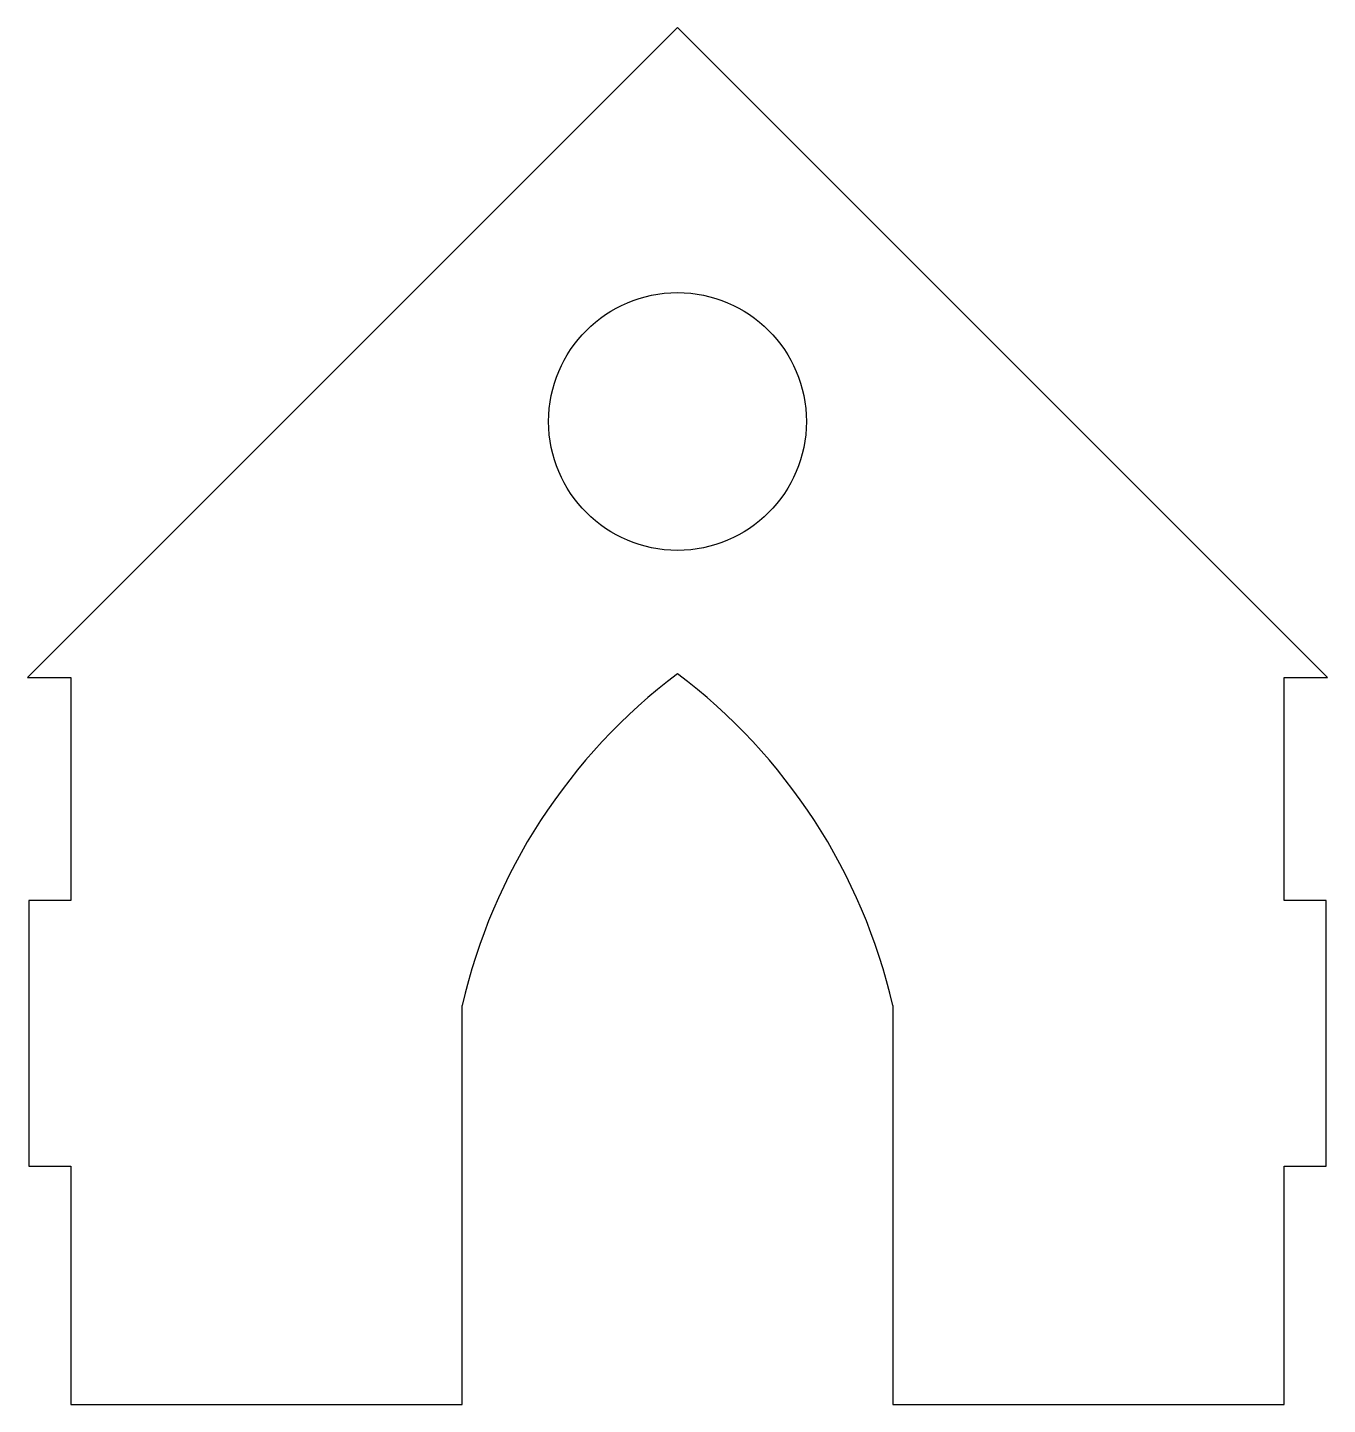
# Model space of a CAD drawing. Header units: millimetres. Extents: x -17.1 to 17.1, y -18.1 to 18.1.
import ezdxf

# ---------------------------------------------------------------- set-up
doc = ezdxf.new("R2010")
doc.units = ezdxf.units.MM
doc.layers.add('CUTOUTS', color=1, linetype='CONTINUOUS')
doc.layers.add('PERIMETER', color=5, linetype='CONTINUOUS')

msp = doc.modelspace()

# ---------------------------------------------------------------- linework, layer by layer
at = {"layer": 'CUTOUTS'}
msp.add_circle((0, 7.739), 3.384, dxfattribs=at)
at = {"layer": 'PERIMETER'}
for p, q in [((0, 18.085), (-17.069, 1.016)), ((17.069, 1.016), (0, 18.085)), ((-17.069, 1.016), (-15.934, 1.016)), ((-15.934, 1.016), (-15.934, -4.844)), ((15.934, -4.844), (15.934, 1.016)), ((15.934, 1.016), (17.069, 1.016)), ((-15.934, -4.844), (-17.034, -4.844)), ((-17.034, -4.844), (-17.034, -11.818)), ((17.034, -4.844), (15.934, -4.844)), ((17.034, -11.818), (17.034, -4.844)), ((-5.657, -18.075), (-5.657, -7.598)), ((5.657, -7.598), (5.657, -18.075)), ((-17.034, -11.818), (-15.934, -11.818)), ((-15.934, -11.818), (-15.934, -18.075)), ((15.934, -18.075), (15.934, -11.818)), ((15.934, -11.818), (17.034, -11.818)), ((-15.934, -18.075), (-5.657, -18.075)), ((5.657, -18.075), (15.934, -18.075))]:
    msp.add_line(p, q, dxfattribs=at)
for centre, start, end in [((9.146, -11.014), 127.0166, 167.0076), ((-9.146, -11.014), 12.9924, 52.9834)]:
    msp.add_arc(centre, 15.192, start, end, dxfattribs=at)

doc.saveas('drawing.dxf')
